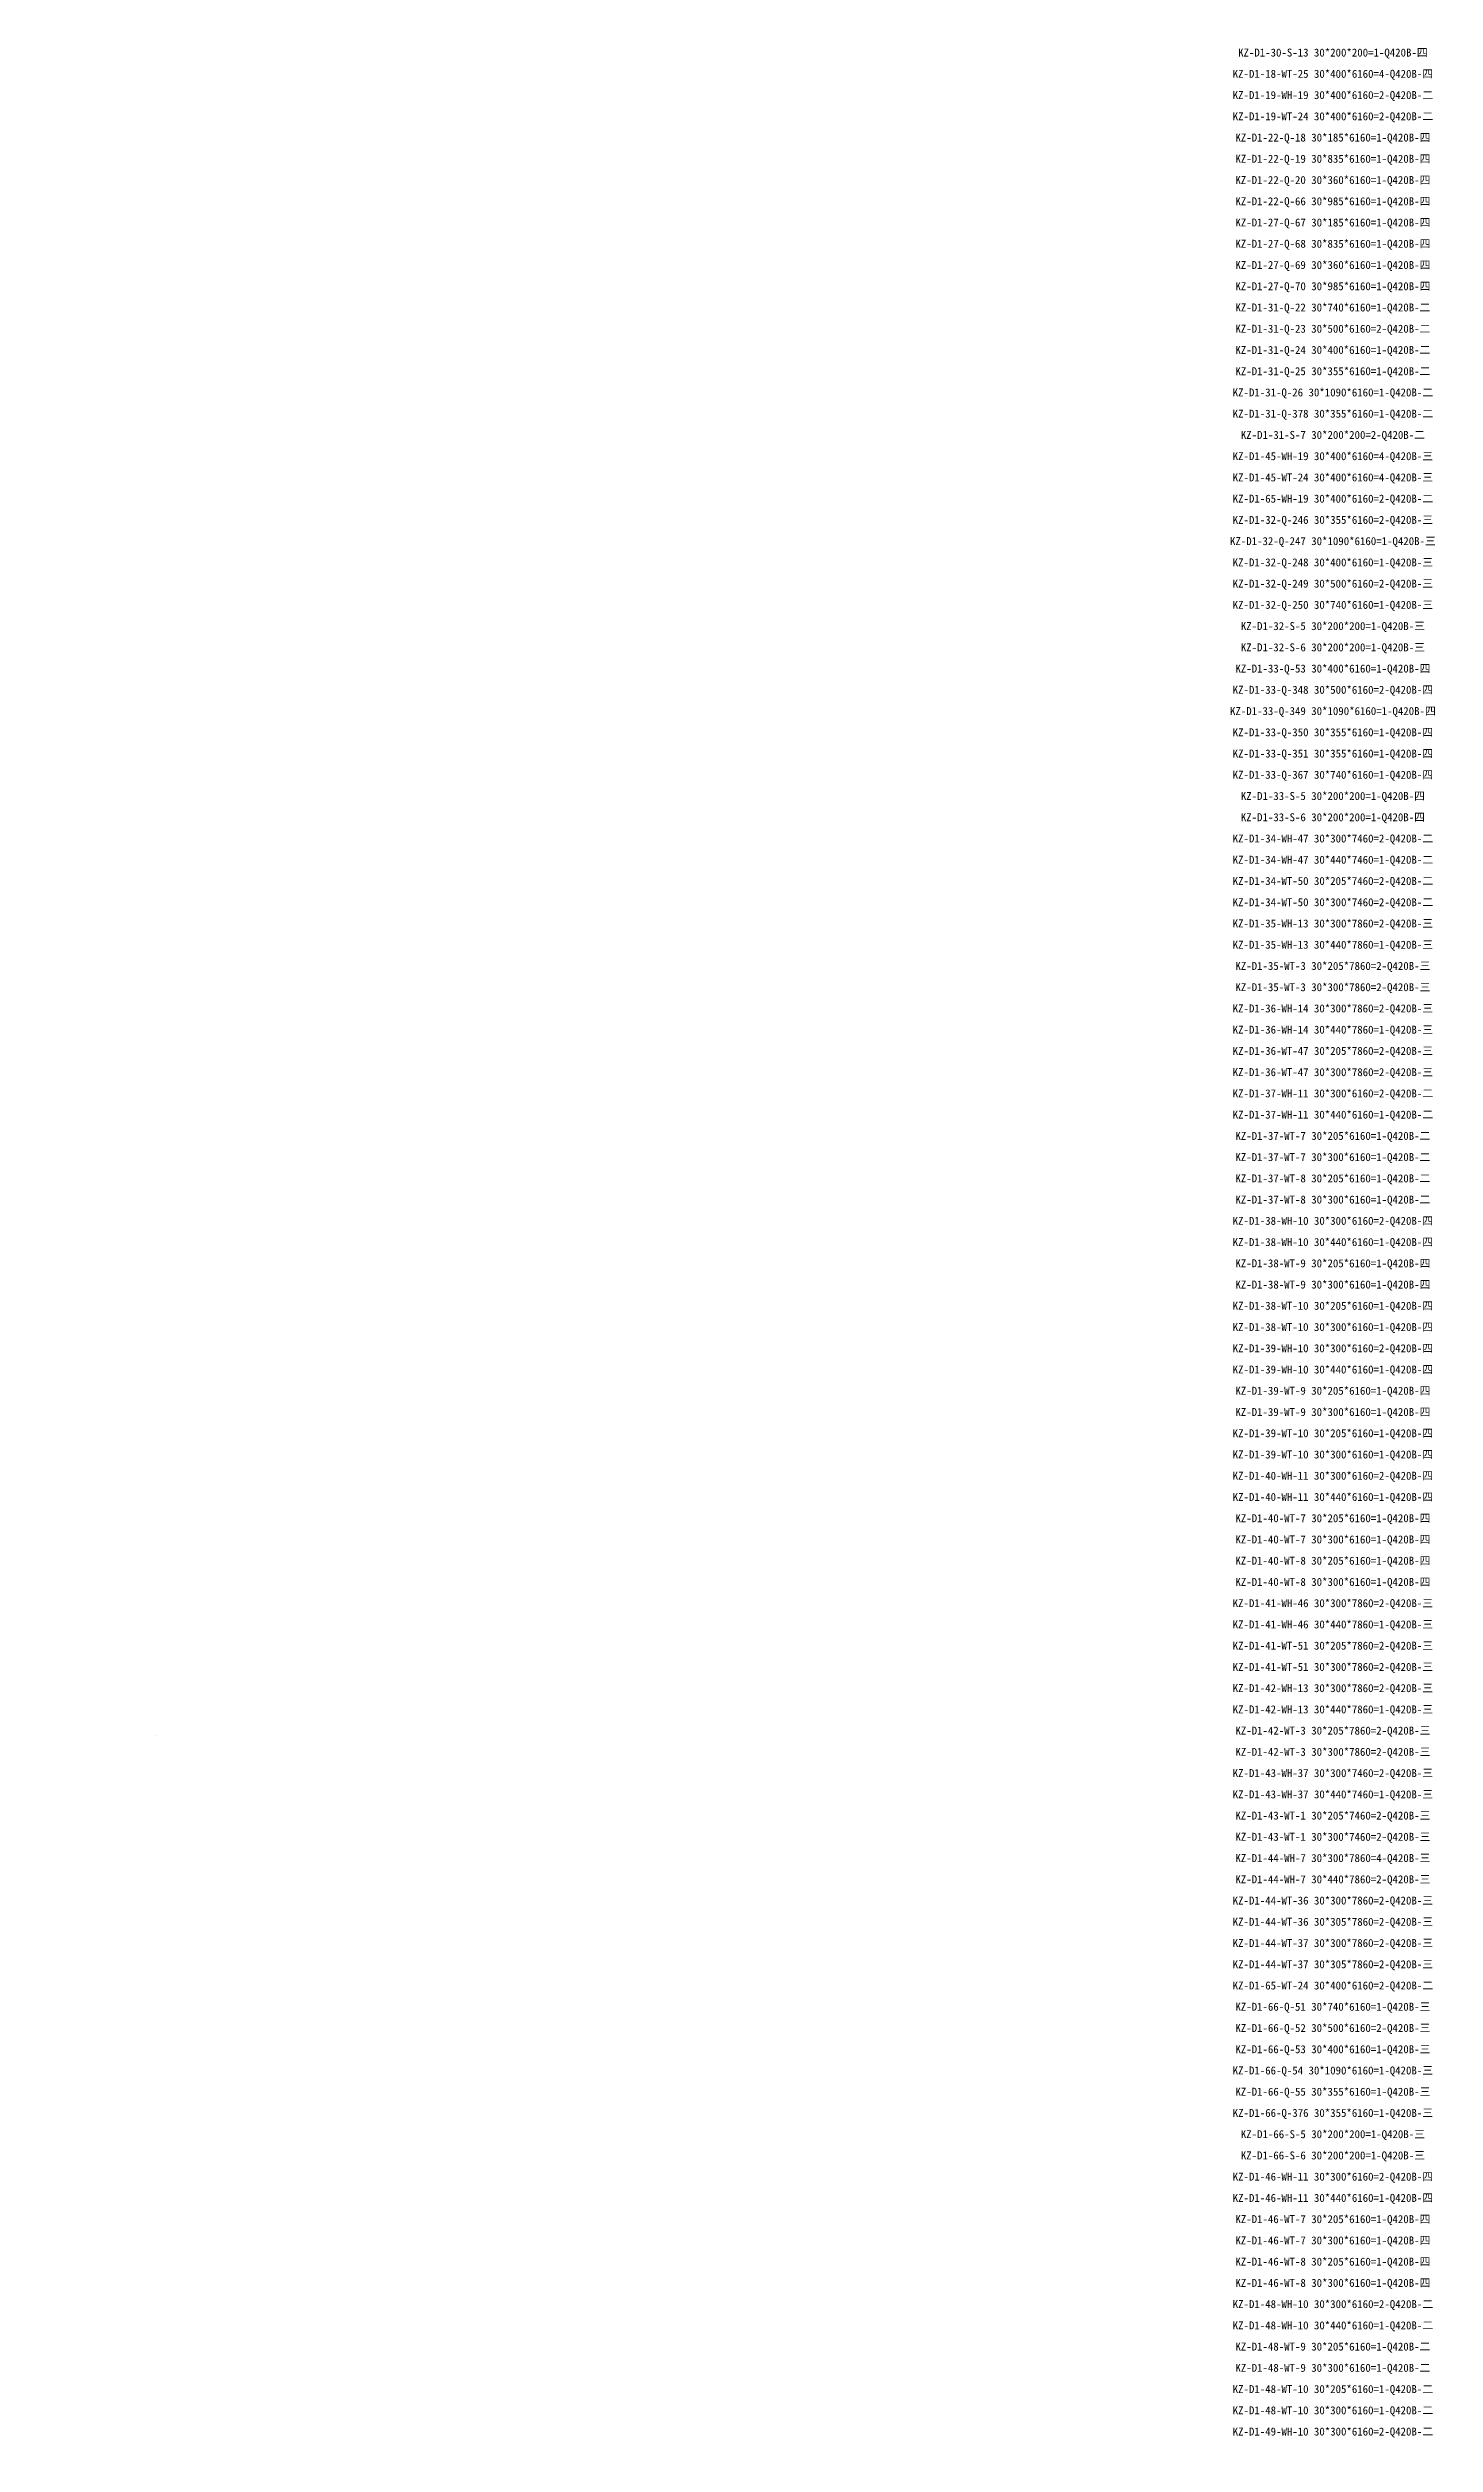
# Model space of a CAD drawing. Header units: millimetres. Extents: x 432021 to 740255325, y -4502358683 to 220992.
# Drawn here: x 91375079 to 740199460, y -2248914442 to -1128840502 of the extents above; entities that cross this region are included whole.
import ezdxf
from ezdxf.enums import TextEntityAlignment as Align

# ---------------------------------------------------------------- set-up
doc = ezdxf.new("R2010")
doc.units = ezdxf.units.MM
doc.styles.add('黑体', font='simhei.ttf', dxfattribs={"height": 1})

msp = doc.modelspace()

# ---------------------------------------------------------------- texts
at = {"color": 7, "style": '黑体'}
for s, height, p in [('KZ-D1-30-S-13 30*200*200=1-Q420B-四', 3723357.709, (692403185.9, -1131016259.8)), ('KZ-D1-37-WH-11 30*440*6160=1-Q420B-二', 3342.166, (96072441.9, -1133742563.5)), ('KZ-D1-4-WT-14 30*405*7860=2-Q420B-二', 3342.166, (142138629, -1137697459.9)), ('KZ-D1-18-WT-25 30*400*6160=4-Q420B-四', 3723357.709, (692403185.9, -1140945213.7)), ('KZ-D1-37-WT-7 30*205*6160=1-Q420B-二', 3342.166, (96072441.9, -1145997172)), ('KZ-D1-19-WH-19 30*400*6160=2-Q420B-二', 3723357.709, (692403185.9, -1150874167.6)), ('KZ-D1-4-WT-14 30*405*7860=2-Q420B-二', 3342.166, (91415690.7, -1160190236.6)), ('KZ-D1-37-WT-7 30*300*6160=1-Q420B-二', 3342.166, (96072441.9, -1158251780.4)), ('KZ-D1-4-WT-14 30*300*7860=2-Q420B-二', 3342.166, (624368611, -1158730824.2)), ('KZ-D1-19-WT-24 30*400*6160=2-Q420B-二', 3723357.709, (692403185.9, -1160803121.5)), ('KZ-D1-37-WT-8 30*205*6160=1-Q420B-二', 3342.166, (96072441.9, -1170506388.8)), ('KZ-D1-22-Q-18 30*185*6160=1-Q420B-四', 3723357.709, (692403185.9, -1170732075.4)), ('KZ-D1-37-WT-8 30*300*6160=1-Q420B-二', 3342.166, (96072441.9, -1182760997.2)), ('KZ-D1-22-Q-19 30*835*6160=1-Q420B-四', 3723357.709, (692403185.9, -1180661029.3)), ('KZ-D1-38-WH-10 30*300*6160=2-Q420B-四', 3342.166, (96072441.9, -1195015605.7)), ('KZ-D1-22-Q-20 30*360*6160=1-Q420B-四', 3723357.709, (692403185.9, -1190589983.2)), ('KZ-D1-22-Q-66 30*985*6160=1-Q420B-四', 3723357.709, (692403185.9, -1200518937)), ('KZ-D1-38-WH-10 30*440*6160=1-Q420B-四', 3342.166, (96072441.9, -1207270214.1)), ('KZ-D1-27-Q-67 30*185*6160=1-Q420B-四', 3723357.709, (692403185.9, -1210447890.9)), ('KZ-D1-38-WT-9 30*205*6160=1-Q420B-四', 3342.166, (96072441.9, -1219524822.5)), ('KZ-D1-27-Q-68 30*835*6160=1-Q420B-四', 3723357.709, (692403185.9, -1220376844.8)), ('KZ-D1-38-WT-9 30*300*6160=1-Q420B-四', 3342.166, (96072441.9, -1231779430.9)), ('KZ-D1-27-Q-69 30*360*6160=1-Q420B-四', 3723357.709, (692403185.9, -1230305798.7)), ('KZ-D1-27-Q-70 30*985*6160=1-Q420B-四', 3723357.709, (692403185.9, -1240234752.6)), ('KZ-D1-38-WT-10 30*205*6160=1-Q420B-四', 3342.166, (96072441.9, -1244034039.3)), ('KZ-D1-5-WH-6 30*300*7460=2-Q420B-四', 3342.166, (142138629, -1249102991)), ('KZ-D1-31-Q-22 30*740*6160=1-Q420B-二', 3723357.709, (692403185.9, -1250163706.5)), ('KZ-D1-38-WT-10 30*300*6160=1-Q420B-四', 3342.166, (96072441.9, -1256288647.8)), ('KZ-D1-31-Q-23 30*500*6160=2-Q420B-二', 3723357.709, (692403185.9, -1260092660.4)), ('KZ-D1-5-WH-6 30*300*7460=2-Q420B-四', 3342.166, (91415690.7, -1271595767.7)), ('KZ-D1-39-WH-10 30*300*6160=2-Q420B-四', 3342.166, (96072441.9, -1268543256.2)), ('KZ-D1-4-WT-14 30*405*7860=2-Q420B-二', 3342.166, (624368611, -1270136355.3)), ('KZ-D1-31-Q-24 30*400*6160=1-Q420B-二', 3723357.709, (692403185.9, -1270021614.3)), ('KZ-D1-39-WH-10 30*440*6160=1-Q420B-四', 3342.166, (96072441.9, -1280797864.6)), ('KZ-D1-31-Q-26 30*1090*6160=1-Q420B-二', 3723357.709, (692403185.9, -1289879522.1)), ('KZ-D1-31-Q-25 30*355*6160=1-Q420B-二', 3723357.709, (692403185.9, -1279950568.2)), ('KZ-D1-39-WT-9 30*205*6160=1-Q420B-四', 3342.166, (96072441.9, -1293052473)), ('KZ-D1-31-Q-378 30*355*6160=1-Q420B-二', 3723357.709, (692403185.9, -1299808476)), ('KZ-D1-39-WT-9 30*300*6160=1-Q420B-四', 3342.166, (96072441.9, -1305307081.5)), ('KZ-D1-31-S-7 30*200*200=2-Q420B-二', 3723357.709, (692403185.9, -1309737429.9)), ('KZ-D1-39-WT-10 30*205*6160=1-Q420B-四', 3342.166, (96072441.9, -1317561689.9)), ('KZ-D1-45-WH-19 30*400*6160=4-Q420B-三', 3723357.709, (692403185.9, -1319666383.7)), ('KZ-D1-39-WT-10 30*300*6160=1-Q420B-四', 3342.166, (96072441.9, -1329816298.3)), ('KZ-D1-45-WT-24 30*400*6160=4-Q420B-三', 3723357.709, (692403185.9, -1329595337.6)), ('KZ-D1-40-WH-11 30*300*6160=2-Q420B-四', 3342.166, (96072441.9, -1342070906.7)), ('KZ-D1-65-WH-19 30*400*6160=2-Q420B-二', 3723357.709, (692403185.9, -1339524291.5)), ('KZ-D1-40-WH-11 30*440*6160=1-Q420B-四', 3342.166, (96072441.9, -1354325515.2)), ('KZ-D1-32-Q-246 30*355*6160=2-Q420B-三', 3723357.709, (692403185.9, -1349453245.4)), ('KZ-D1-5-WH-6 30*340*7460=1-Q420B-四', 3342.166, (142138629, -1360508522.1)), ('KZ-D1-32-Q-247 30*1090*6160=1-Q420B-三', 3723357.709, (692403185.9, -1359382199.3)), ('KZ-D1-40-WT-7 30*205*6160=1-Q420B-四', 3342.166, (96072441.9, -1366580123.6)), ('KZ-D1-32-Q-248 30*400*6160=1-Q420B-三', 3723357.709, (692403185.9, -1369311153.2)), ('KZ-D1-32-Q-249 30*500*6160=2-Q420B-三', 3723357.709, (692403185.9, -1379240107.1)), ('KZ-D1-5-WH-6 30*340*7460=1-Q420B-四', 3342.166, (91415690.7, -1383001298.9)), ('KZ-D1-40-WT-7 30*300*6160=1-Q420B-四', 3342.166, (96072441.9, -1378834732)), ('KZ-D1-5-WH-6 30*300*7460=2-Q420B-四', 3342.166, (624368611, -1381541886.4)), ('KZ-D1-32-Q-250 30*740*6160=1-Q420B-三', 3723357.709, (692403185.9, -1389169061)), ('KZ-D1-40-WT-8 30*205*6160=1-Q420B-四', 3342.166, (96072441.9, -1391089340.4)), ('KZ-D1-32-S-5 30*200*200=1-Q420B-三', 3723357.709, (692403185.9, -1399098014.9)), ('KZ-D1-40-WT-8 30*300*6160=1-Q420B-四', 3342.166, (96072441.9, -1403343948.8)), ('KZ-D1-32-S-6 30*200*200=1-Q420B-三', 3723357.709, (692403185.9, -1409026968.8)), ('KZ-D1-41-WH-46 30*300*7860=2-Q420B-三', 3342.166, (96072441.9, -1415598557.3)), ('KZ-D1-33-Q-53 30*400*6160=1-Q420B-四', 3723357.709, (692403185.9, -1418955922.7)), ('KZ-D1-41-WH-46 30*440*7860=1-Q420B-三', 3342.166, (96072441.9, -1427853165.7)), ('KZ-D1-33-Q-348 30*500*6160=2-Q420B-四', 3723357.709, (692403185.9, -1428884876.6)), ('KZ-D1-41-WT-51 30*205*7860=2-Q420B-三', 3342.166, (96072441.9, -1440107774.1)), ('KZ-D1-33-Q-349 30*1090*6160=1-Q420B-四', 3723357.709, (692403185.9, -1438813830.4)), ('KZ-D1-41-WT-51 30*300*7860=2-Q420B-三', 3342.166, (96072441.9, -1452362382.5)), ('KZ-D1-33-Q-350 30*355*6160=1-Q420B-四', 3723357.709, (692403185.9, -1448742784.3)), ('KZ-D1-42-WH-13 30*300*7860=2-Q420B-三', 3342.166, (96072441.9, -1464616991)), ('KZ-D1-33-Q-351 30*355*6160=1-Q420B-四', 3723357.709, (692403185.9, -1458671738.2)), ('KZ-D1-33-Q-367 30*740*6160=1-Q420B-四', 3723357.709, (692403185.9, -1468600692.1)), ('KZ-D1-42-WH-13 30*440*7860=1-Q420B-三', 3342.166, (96072441.9, -1476871599.4)), ('KZ-D1-5-WT-48 30*300*7460=2-Q420B-四', 3342.166, (142138629, -1471914053.3)), ('KZ-D1-33-S-5 30*200*200=1-Q420B-四', 3723357.709, (692403185.9, -1478529646)), ('KZ-D1-42-WT-3 30*205*7860=2-Q420B-三', 3342.166, (96072441.9, -1489126207.8)), ('KZ-D1-33-S-6 30*200*200=1-Q420B-四', 3723357.709, (692403185.9, -1488458599.9)), ('KZ-D1-5-WT-48 30*300*7460=2-Q420B-四', 3342.166, (91415690.7, -1494406830)), ('KZ-D1-5-WH-6 30*340*7460=1-Q420B-四', 3342.166, (624368611, -1492947417.5)), ('KZ-D1-34-WH-47 30*300*7460=2-Q420B-二', 3723357.709, (692403185.9, -1498387553.8)), ('KZ-D1-42-WT-3 30*300*7860=2-Q420B-三', 3342.166, (96072441.9, -1501380816.2)), ('KZ-D1-34-WH-47 30*440*7460=1-Q420B-二', 3723357.709, (692403185.9, -1508316507.7)), ('KZ-D1-43-WH-37 30*300*7460=2-Q420B-三', 3342.166, (96072441.9, -1513635424.7)), ('KZ-D1-34-WT-50 30*205*7460=2-Q420B-二', 3723357.709, (692403185.9, -1518245461.6)), ('KZ-D1-43-WH-37 30*440*7460=1-Q420B-三', 3342.166, (96072441.9, -1525890033.1)), ('KZ-D1-34-WT-50 30*300*7460=2-Q420B-二', 3723357.709, (692403185.9, -1528174415.5)), ('KZ-D1-43-WT-1 30*205*7460=2-Q420B-三', 3342.166, (96072441.9, -1538144641.5)), ('KZ-D1-35-WH-13 30*300*7860=2-Q420B-三', 3723357.709, (692403185.9, -1538103369.4)), ('KZ-D1-43-WT-1 30*300*7460=2-Q420B-三', 3342.166, (96072441.9, -1550399249.9)), ('KZ-D1-35-WH-13 30*440*7860=1-Q420B-三', 3723357.709, (692403185.9, -1548032323.2)), ('KZ-D1-35-WT-3 30*205*7860=2-Q420B-三', 3723357.709, (692403185.9, -1557961277.1)), ('KZ-D1-44-WH-7 30*300*7860=4-Q420B-三', 3342.166, (96072441.9, -1562653858.4)), ('KZ-D1-35-WT-3 30*300*7860=2-Q420B-三', 3723357.709, (692403185.9, -1567890231)), ('KZ-D1-44-WH-7 30*440*7860=2-Q420B-三', 3342.166, (96072441.9, -1574908466.8)), ('KZ-D1-36-WH-14 30*300*7860=2-Q420B-三', 3723357.709, (692403185.9, -1577819184.9)), ('KZ-D1-44-WT-36 30*300*7860=2-Q420B-三', 3342.166, (96072441.9, -1587163075.2)), ('KZ-D1-5-WT-48 30*405*7460=2-Q420B-四', 3342.166, (142138629, -1583319584.4)), ('KZ-D1-36-WH-14 30*440*7860=1-Q420B-三', 3723357.709, (692403185.9, -1587748138.8)), ('KZ-D1-44-WT-36 30*305*7860=2-Q420B-三', 3342.166, (96072441.9, -1599417683.6)), ('KZ-D1-36-WT-47 30*205*7860=2-Q420B-三', 3723357.709, (692403185.9, -1597677092.7)), ('KZ-D1-5-WT-48 30*405*7460=2-Q420B-四', 3342.166, (91415690.7, -1605812361.1)), ('KZ-D1-44-WT-37 30*300*7860=2-Q420B-三', 3342.166, (96072441.9, -1611672292)), ('KZ-D1-5-WT-48 30*300*7460=2-Q420B-四', 3342.166, (624368611, -1604352948.7)), ('KZ-D1-36-WT-47 30*300*7860=2-Q420B-三', 3723357.709, (692403185.9, -1607606046.6)), ('KZ-D1-44-WT-37 30*305*7860=2-Q420B-三', 3342.166, (96072441.9, -1623926900.5)), ('KZ-D1-37-WH-11 30*300*6160=2-Q420B-二', 3723357.709, (692403185.9, -1617535000.5)), ('KZ-D1-37-WH-11 30*440*6160=1-Q420B-二', 3723357.709, (692403185.9, -1627463954.4)), ('KZ-D1-37-WT-7 30*205*6160=1-Q420B-二', 3723357.709, (692403185.9, -1637392908.3)), ('KZ-D1-65-WT-24 30*400*6160=2-Q420B-二', 3342.166, (96072441.9, -1636181508.9)), ('KZ-D1-37-WT-7 30*300*6160=1-Q420B-二', 3723357.709, (692403185.9, -1647321862.2)), ('KZ-D1-66-Q-51 30*740*6160=1-Q420B-三', 3342.166, (96072441.9, -1648436117.3)), ('KZ-D1-37-WT-8 30*205*6160=1-Q420B-二', 3723357.709, (692403185.9, -1657250816.1)), ('KZ-D1-66-Q-52 30*500*6160=2-Q420B-三', 3342.166, (96072441.9, -1660690725.7)), ('KZ-D1-37-WT-8 30*300*6160=1-Q420B-二', 3723357.709, (692403185.9, -1667179769.9)), ('KZ-D1-66-Q-53 30*400*6160=1-Q420B-三', 3342.166, (96072441.9, -1672945334.2)), ('KZ-D1-38-WH-10 30*300*6160=2-Q420B-四', 3723357.709, (692403185.9, -1677108723.8)), ('KZ-D1-66-Q-54 30*1090*6160=1-Q420B-三', 3342.166, (96072441.9, -1685199942.6)), ('KZ-D1-38-WH-10 30*440*6160=1-Q420B-四', 3723357.709, (692403185.9, -1687037677.7)), ('KZ-D1-66-Q-55 30*355*6160=1-Q420B-三', 3342.166, (96072441.9, -1697454551)), ('KZ-D1-6-WH-22 30*250*7860=2-Q420B-四', 3342.166, (142138629, -1694725115.5)), ('KZ-D1-38-WT-9 30*205*6160=1-Q420B-四', 3723357.709, (692403185.9, -1696966631.6)), ('KZ-D1-66-Q-376 30*355*6160=1-Q420B-三', 3342.166, (96072441.9, -1709709159.4)), ('KZ-D1-38-WT-9 30*300*6160=1-Q420B-四', 3723357.709, (692403185.9, -1706895585.5)), ('KZ-D1-6-WH-22 30*250*7860=2-Q420B-四', 3342.166, (91415690.7, -1717217892.2)), ('KZ-D1-66-S-5 30*200*200=1-Q420B-三', 3342.166, (96072441.9, -1721963767.9)), ('KZ-D1-5-WT-48 30*405*7460=2-Q420B-四', 3342.166, (624368611, -1715758479.8)), ('KZ-D1-38-WT-10 30*205*6160=1-Q420B-四', 3723357.709, (692403185.9, -1716824539.4)), ('KZ-D1-38-WT-10 30*300*6160=1-Q420B-四', 3723357.709, (692403185.9, -1726753493.3)), ('KZ-D1-66-S-6 30*200*200=1-Q420B-三', 3342.166, (96072441.9, -1734218376.3)), ('KZ-D1-39-WH-10 30*300*6160=2-Q420B-四', 3723357.709, (692403185.9, -1736682447.2)), ('KZ-D1-46-WH-11 30*300*6160=2-Q420B-四', 3342.166, (96072441.9, -1746472984.7)), ('KZ-D1-39-WH-10 30*440*6160=1-Q420B-四', 3723357.709, (692403185.9, -1746611401.1)), ('KZ-D1-39-WT-9 30*205*6160=1-Q420B-四', 3723357.709, (692403185.9, -1756540355)), ('KZ-D1-46-WH-11 30*440*6160=1-Q420B-四', 3342.166, (96072441.9, -1758727593.1)), ('KZ-D1-39-WT-9 30*300*6160=1-Q420B-四', 3723357.709, (692403185.9, -1766469308.9)), ('KZ-D1-46-WT-7 30*205*6160=1-Q420B-四', 3342.166, (96072441.9, -1770982201.5)), ('KZ-D1-39-WT-10 30*205*6160=1-Q420B-四', 3723357.709, (692403185.9, -1776398262.8)), ('KZ-D1-46-WT-7 30*300*6160=1-Q420B-四', 3342.166, (96072441.9, -1783236810)), ('KZ-D1-39-WT-10 30*300*6160=1-Q420B-四', 3723357.709, (692403185.9, -1786327216.6)), ('KZ-D1-46-WT-8 30*205*6160=1-Q420B-四', 3342.166, (96072441.9, -1795491418.4)), ('KZ-D1-40-WH-11 30*300*6160=2-Q420B-四', 3723357.709, (692403185.9, -1796256170.5)), ('KZ-D1-46-WT-8 30*300*6160=1-Q420B-四', 3342.166, (96072441.9, -1807746026.8)), ('KZ-D1-6-WH-22 30*390*7860=1-Q420B-四', 3342.166, (142138629, -1806130646.6)), ('KZ-D1-40-WH-11 30*440*6160=1-Q420B-四', 3723357.709, (692403185.9, -1806185124.4)), ('KZ-D1-40-WT-7 30*205*6160=1-Q420B-四', 3723357.709, (692403185.9, -1816114078.3)), ('KZ-D1-48-WH-10 30*300*6160=2-Q420B-二', 3342.166, (96072441.9, -1820000635.2)), ('KZ-D1-40-WT-7 30*300*6160=1-Q420B-四', 3723357.709, (692403185.9, -1826043032.2)), ('KZ-D1-6-WH-22 30*390*7860=1-Q420B-四', 3342.166, (91415690.7, -1828623423.4)), ('KZ-D1-48-WH-10 30*440*6160=1-Q420B-二', 3342.166, (96072441.9, -1832255243.7)), ('KZ-D1-6-WH-22 30*250*7860=2-Q420B-四', 3342.166, (624368611, -1827164010.9)), ('KZ-D1-40-WT-8 30*205*6160=1-Q420B-四', 3723357.709, (692403185.9, -1835971986.1)), ('KZ-D1-48-WT-9 30*205*6160=1-Q420B-二', 3342.166, (96072441.9, -1844509852.1)), ('KZ-D1-40-WT-8 30*300*6160=1-Q420B-四', 3723357.709, (692403185.9, -1845900940)), ('KZ-D1-48-WT-9 30*300*6160=1-Q420B-二', 3342.166, (96072441.9, -1856764460.5)), ('KZ-D1-41-WH-46 30*300*7860=2-Q420B-三', 3723357.709, (692403185.9, -1855829893.9)), ('KZ-D1-48-WT-10 30*205*6160=1-Q420B-二', 3342.166, (96072441.9, -1869019068.9)), ('KZ-D1-41-WH-46 30*440*7860=1-Q420B-三', 3723357.709, (692403185.9, -1865758847.8)), ('KZ-D1-48-WT-10 30*300*6160=1-Q420B-二', 3342.166, (96072441.9, -1881273677.4)), ('KZ-D1-41-WT-51 30*205*7860=2-Q420B-三', 3723357.709, (692403185.9, -1875687801.7)), ('KZ-D1-41-WT-51 30*300*7860=2-Q420B-三', 3723357.709, (692403185.9, -1885616755.6)), ('KZ-D1-49-WH-10 30*300*6160=2-Q420B-二', 3342.166, (96072441.9, -1893528285.8)), ('KZ-D1-42-WH-13 30*300*7860=2-Q420B-三', 3723357.709, (692403185.9, -1895545709.5)), ('KZ-D1-42-WH-13 30*440*7860=1-Q420B-三', 3723357.709, (692403185.9, -1905474663.3)), ('KZ-D1-49-WH-10 30*440*6160=1-Q420B-二', 3342.166, (96072441.9, -1905782894.2)), ('KZ-D1-42-WT-3 30*205*7860=2-Q420B-三', 3723357.709, (692403185.9, -1915403617.2)), ('KZ-D1-49-WT-9 30*205*6160=1-Q420B-二', 3342.166, (96072441.9, -1918037502.6)), ('KZ-D1-6-WT-30 30*180*7860=1-Q420B-四', 3342.166, (142138629, -1917536177.7)), ('KZ-D1-42-WT-3 30*300*7860=2-Q420B-三', 3723357.709, (692403185.9, -1925332571.1)), ('KZ-D1-49-WT-9 30*300*6160=1-Q420B-二', 3342.166, (96072441.9, -1930292111.1)), ('KZ-D1-43-WH-37 30*300*7460=2-Q420B-三', 3723357.709, (692403185.9, -1935261525)), ('KZ-D1-6-WT-30 30*180*7860=1-Q420B-四', 3342.166, (91415690.7, -1940028954.5)), ('KZ-D1-49-WT-10 30*205*6160=1-Q420B-二', 3342.166, (96072441.9, -1942546719.5)), ('KZ-D1-6-WH-22 30*390*7860=1-Q420B-四', 3342.166, (624368611, -1938569542)), ('KZ-D1-43-WH-37 30*440*7460=1-Q420B-三', 3723357.709, (692403185.9, -1945190478.9)), ('KZ-D1-49-WT-10 30*300*6160=1-Q420B-二', 3342.166, (96072441.9, -1954801327.9)), ('KZ-D1-43-WT-1 30*205*7460=2-Q420B-三', 3723357.709, (692403185.9, -1955119432.8)), ('KZ-D1-50-WH-10 30*300*6160=2-Q420B-二', 3342.166, (96072441.9, -1967055936.3)), ('KZ-D1-43-WT-1 30*300*7460=2-Q420B-三', 3723357.709, (692403185.9, -1965048386.7)), ('KZ-D1-50-WH-10 30*440*6160=1-Q420B-二', 3342.166, (96072441.9, -1979310544.7)), ('KZ-D1-44-WH-7 30*300*7860=4-Q420B-三', 3723357.709, (692403185.9, -1974977340.6)), ('KZ-D1-50-WT-9 30*205*6160=1-Q420B-二', 3342.166, (96072441.9, -1991565153.2)), ('KZ-D1-44-WT-36 30*300*7860=2-Q420B-三', 3723357.709, (692403185.9, -1994835248.4)), ('KZ-D1-44-WH-7 30*440*7860=2-Q420B-三', 3723357.709, (692403185.9, -1984906294.5)), ('KZ-D1-50-WT-9 30*300*6160=1-Q420B-二', 3342.166, (96072441.9, -2003819761.6)), ('KZ-D1-44-WT-36 30*305*7860=2-Q420B-三', 3723357.709, (692403185.9, -2004764202.3)), ('KZ-D1-50-WT-10 30*205*6160=1-Q420B-二', 3342.166, (96072441.9, -2016074370)), ('KZ-D1-44-WT-37 30*300*7860=2-Q420B-三', 3723357.709, (692403185.9, -2014693156.1)), ('KZ-D1-44-WT-37 30*305*7860=2-Q420B-三', 3723357.709, (692403185.9, -2024622110)), ('KZ-D1-50-WT-10 30*300*6160=1-Q420B-二', 3342.166, (96072441.9, -2028328978.4)), ('KZ-D1-6-WT-30 30*250*7860=1-Q420B-四', 3342.166, (142138629, -2028941708.9)), ('KZ-D1-65-WT-24 30*400*6160=2-Q420B-二', 3723357.709, (692403185.9, -2034551063.9)), ('KZ-D1-51-WH-10 30*300*6160=2-Q420B-二', 3342.166, (96072441.9, -2040583586.9)), ('KZ-D1-66-Q-51 30*740*6160=1-Q420B-三', 3723357.709, (692403185.9, -2044480017.8)), ('KZ-D1-6-WT-30 30*250*7860=1-Q420B-四', 3342.166, (91415690.7, -2051434485.6)), ('KZ-D1-51-WH-10 30*440*6160=1-Q420B-二', 3342.166, (96072441.9, -2052838195.3)), ('KZ-D1-6-WT-30 30*180*7860=1-Q420B-四', 3342.166, (624368611, -2049975073.1)), ('KZ-D1-66-Q-52 30*500*6160=2-Q420B-三', 3723357.709, (692403185.9, -2054408971.7)), ('KZ-D1-51-WT-9 30*205*6160=1-Q420B-二', 3342.166, (96072441.9, -2065092803.7)), ('KZ-D1-66-Q-54 30*1090*6160=1-Q420B-三', 3723357.709, (692403185.9, -2074266879.5)), ('KZ-D1-66-Q-53 30*400*6160=1-Q420B-三', 3723357.709, (692403185.9, -2064337925.6)), ('KZ-D1-51-WT-9 30*300*6160=1-Q420B-二', 3342.166, (96072441.9, -2077347412.1)), ('KZ-D1-66-Q-55 30*355*6160=1-Q420B-三', 3723357.709, (692403185.9, -2084195833.4)), ('KZ-D1-51-WT-10 30*205*6160=1-Q420B-二', 3342.166, (96072441.9, -2089602020.6)), ('KZ-D1-66-Q-376 30*355*6160=1-Q420B-三', 3723357.709, (692403185.9, -2094124787.3)), ('KZ-D1-51-WT-10 30*300*6160=1-Q420B-二', 3342.166, (96072441.9, -2101856629)), ('KZ-D1-66-S-5 30*200*200=1-Q420B-三', 3723357.709, (692403185.9, -2104053741.2)), ('KZ-D1-52-WH-7 30*300*7860=2-Q420B-三', 3342.166, (96072441.9, -2114111237.4)), ('KZ-D1-66-S-6 30*200*200=1-Q420B-三', 3723357.709, (692403185.9, -2113982695.1)), ('KZ-D1-52-WH-7 30*440*7860=1-Q420B-三', 3342.166, (96072441.9, -2126365845.8)), ('KZ-D1-46-WH-11 30*300*6160=2-Q420B-四', 3723357.709, (692403185.9, -2123911649)), ('KZ-D1-52-WT-36 30*300*7860=1-Q420B-三', 3342.166, (96072441.9, -2138620454.2)), ('KZ-D1-46-WH-11 30*440*6160=1-Q420B-四', 3723357.709, (692403185.9, -2133840602.8)), ('KZ-D1-6-WT-31 30*180*7860=1-Q420B-四', 3342.166, (142138629, -2140347240)), ('KZ-D1-46-WT-7 30*205*6160=1-Q420B-四', 3723357.709, (692403185.9, -2143769556.7)), ('KZ-D1-52-WT-36 30*305*7860=1-Q420B-三', 3342.166, (96072441.9, -2150875062.7)), ('KZ-D1-6-WT-30 30*250*7860=1-Q420B-四', 3342.166, (624368611, -2161380604.3)), ('KZ-D1-46-WT-7 30*300*6160=1-Q420B-四', 3723357.709, (692403185.9, -2153698510.6)), ('KZ-D1-46-WT-8 30*205*6160=1-Q420B-四', 3723357.709, (692403185.9, -2163627464.5)), ('KZ-D1-6-WT-31 30*180*7860=1-Q420B-四', 3342.166, (91415690.7, -2162840016.7)), ('KZ-D1-52-WT-37 30*300*7860=1-Q420B-三', 3342.166, (96072441.9, -2163129671.1)), ('KZ-D1-46-WT-8 30*300*6160=1-Q420B-四', 3723357.709, (692403185.9, -2173556418.4)), ('KZ-D1-52-WT-37 30*305*7860=1-Q420B-三', 3342.166, (96072441.9, -2175384279.5)), ('KZ-D1-48-WH-10 30*300*6160=2-Q420B-二', 3723357.709, (692403185.9, -2183485372.3)), ('KZ-D1-53-WH-35 30*300*7860=2-Q420B-三', 3342.166, (96072441.9, -2187638887.9)), ('KZ-D1-48-WH-10 30*440*6160=1-Q420B-二', 3723357.709, (692403185.9, -2193414326.2)), ('KZ-D1-53-WH-35 30*340*7860=1-Q420B-三', 3342.166, (96072441.9, -2199893496.4)), ('KZ-D1-48-WT-9 30*205*6160=1-Q420B-二', 3723357.709, (692403185.9, -2203343280.1)), ('KZ-D1-53-WT-19 30*300*7860=2-Q420B-三', 3342.166, (96072441.9, -2212148104.8)), ('KZ-D1-48-WT-9 30*300*6160=1-Q420B-二', 3723357.709, (692403185.9, -2213272234)), ('KZ-D1-53-WT-19 30*405*7860=2-Q420B-三', 3342.166, (96072441.9, -2224402713.2)), ('KZ-D1-48-WT-10 30*205*6160=1-Q420B-二', 3723357.709, (692403185.9, -2223201187.9)), ('KZ-D1-54-WH-35 30*300*7860=2-Q420B-三', 3342.166, (96072441.9, -2236657321.6)), ('KZ-D1-48-WT-10 30*300*6160=1-Q420B-二', 3723357.709, (692403185.9, -2233130141.8)), ('KZ-D1-54-WH-35 30*340*7860=1-Q420B-三', 3342.166, (96072441.9, -2248911930.1)), ('KZ-D1-49-WH-10 30*300*6160=2-Q420B-二', 3723357.709, (692403185.9, -2243059095.7))]:
    msp.add_text(s, height=height, dxfattribs=at).set_placement(p, align=Align.MIDDLE_CENTER)

doc.saveas('drawing.dxf')
